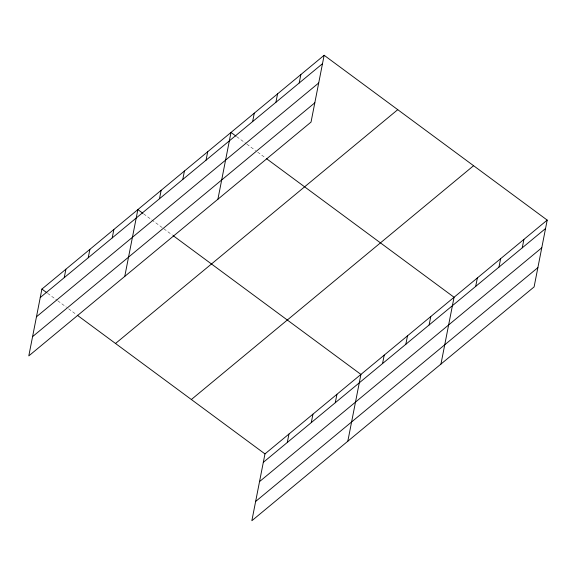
<?xml version="1.0" encoding="UTF-8"?>
<svg xmlns="http://www.w3.org/2000/svg" width="576" height="576" viewBox="0 0 576 576"><rect width="100%" height="100%" fill="white"/><g stroke="black" fill="none" stroke-linecap="round" stroke-linejoin="round"><path stroke-width="0.43" stroke-dasharray="2.88 2.16" d="M236.779 136.699L246.161 143.633M246.881 144.166L255.542 150.566M257.71 152.165L265.644 158.033M143.64 213.862L162.403 227.722M163.85 228.787L172.505 235.188M47.678 293.357L57.06 300.283M57.787 300.823L66.442 307.217M68.609 308.815L76.55 314.683"/><path stroke-width="0.86" d="M324.144 55.282L41.904 289.087L28.8 355.896L311.033 122.09L324.144 55.282L547.2 220.104L534.096 286.913L251.856 520.718L264.967 453.91L547.2 220.104M64.246 277.639L65.894 269.215M88.236 257.767L89.885 249.343M112.226 237.895L113.875 229.464M124.762 276.401L137.866 209.592L142.92 213.329M159.502 198.734L161.15 190.303M182.786 179.446L184.435 171.014M206.064 160.15L207.72 151.726M217.901 199.246L231.005 132.437L236.059 136.166M252.634 121.572L254.29 113.148M275.918 102.283L277.574 93.859M299.203 82.994L300.859 74.57M287.302 442.469L288.958 434.038M311.292 422.59L312.948 414.166M335.282 402.718L336.931 394.286M347.818 441.223L360.922 374.414L173.232 235.721M382.558 363.557L384.206 355.126M405.842 344.268L407.491 335.837M429.127 324.979L430.776 316.548M440.957 364.068L454.061 297.259L266.364 158.566M475.697 286.394L477.346 277.97M498.974 267.106L500.63 258.682M522.259 247.817L523.915 239.393M40.255 297.518L322.488 63.706M36.475 316.786L318.708 82.973M32.58 336.629L314.813 102.823M115.517 343.483L397.75 109.67M191.354 399.521L473.594 165.708M263.311 462.341L545.544 228.528M259.531 481.608L541.764 247.795M255.636 501.458L537.869 267.646M41.904 289.087L46.958 292.824M77.27 315.216L264.967 453.91"/></g></svg>
